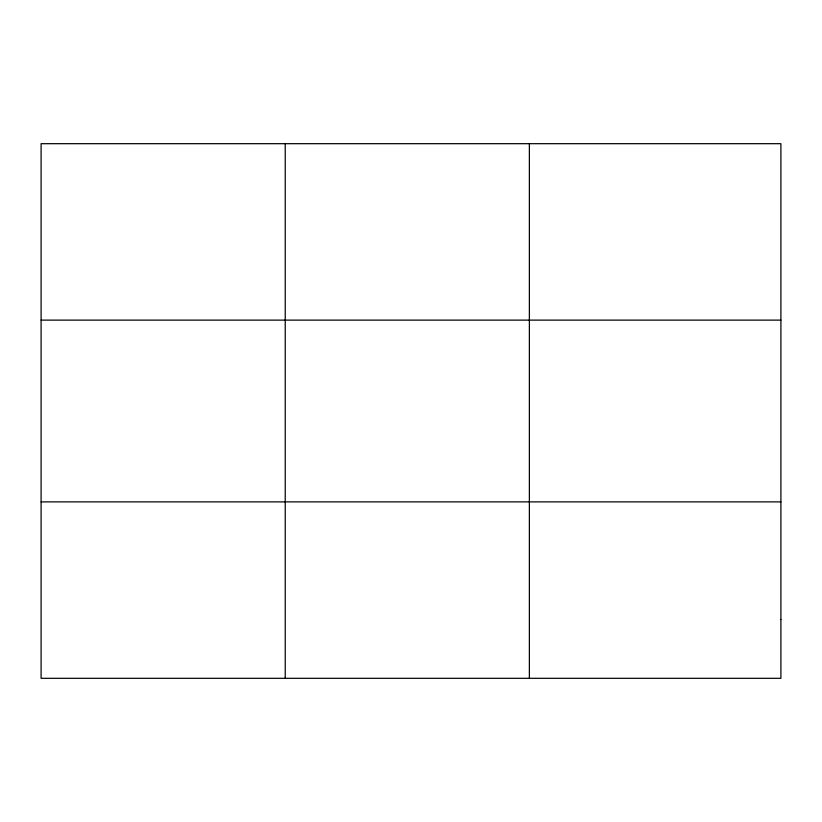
<?xml version="1.0" encoding="UTF-8"?>
<svg xmlns="http://www.w3.org/2000/svg" width="822" height="822" viewBox="0 0 822 822"><rect width="100%" height="100%" fill="white"/><g stroke="black" fill="none" stroke-linecap="round" stroke-linejoin="round"><path stroke-width="1.23" d="M285.234 143.686L285.234 678.314M529.368 143.686L529.368 678.314M41.1 320.118L780.9 320.118M41.1 501.882L780.9 501.882M780.9 619.5L780.9 678.314L41.1 678.314L41.1 143.686L780.9 143.686L780.9 619.5"/></g></svg>
